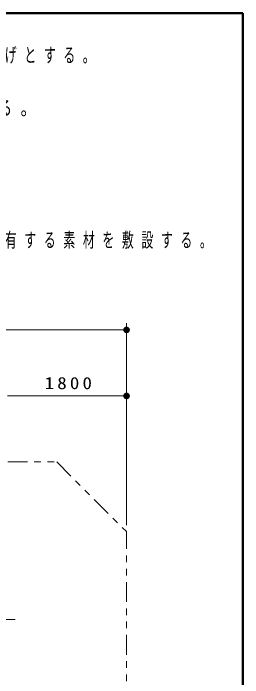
# Model space of a CAD drawing. Units: millimetres on the paper, scale 1:30. Extents: x -365 to 0, y -40 to 257.
# Drawn here: x -34.7 to 0, y 156.4 to 257 of the extents above; entities that cross this region are included whole.
import ezdxf

# ---------------------------------------------------------------- set-up
doc = ezdxf.new("R2010")
doc.units = ezdxf.units.MM
doc.linetypes.add('USER2', pattern=[6, 3, -1, 1, -1])
doc.linetypes.add('USER3', pattern=[8, 3, -1, 1, -1, 1, -1])
doc.layers.add('LY_1', color=7, linetype='Continuous', lineweight=13)
doc.styles.add('ＭＳ ゴシック', font='')
doc.styles.get('ＭＳ ゴシック').set_extended_font_data('MS Gothic')

# ---------------------------------------------------------------- blocks, each defined once
blk = doc.blocks.new('filled_dot')
at = {"color": 0, "linetype": 'Continuous', "lineweight": -2, "const_width": 1.25}
blk.add_lwpolyline([(-0.625, 0, 1), (0.625, 0, 1)], format="xyb", close=True, dxfattribs=at)

msp = doc.modelspace()

# ---------------------------------------------------------------- linework, layer by layer
at = {"layer": 'LY_1', "lineweight": 50}
for p, q in [((0, 257), (-365, 257)), ((0, 0), (0, 257))]:
    msp.add_line(p, q, dxfattribs=at)
at = {"layer": 'LY_1'}
for p, q in [((-17.565, 179.521), (-17.565, 210.065)), ((-78.078, 209.065), (-17.565, 209.065)), ((-35.565, 199.065), (-17.565, 199.065))]:
    msp.add_line(p, q, dxfattribs=at)
at = {"layer": 'LY_1', "linetype": 'USER3'}
for p, q in [((-67.534, 189.065), (-28.109, 189.065)), ((-28.109, 189.065), (-17.565, 178.521)), ((-17.565, 151.895), (-17.565, 178.521))]:
    msp.add_line(p, q, dxfattribs=at)
at = {"layer": 'LY_1', "linetype": 'USER2'}
msp.add_line((-61.413, 165.208), (-33.489, 165.208), dxfattribs=at)

# ---------------------------------------------------------------- block references
at = {"layer": 'LY_1', "xscale": 0.4, "yscale": 0.4, "rotation": 180}
for p in [(-17.565, 209.065), (-17.565, 199.065)]:
    msp.add_blockref('filled_dot', p, dxfattribs=at)

# ---------------------------------------------------------------- texts
at = {"layer": 'LY_1', "style": 'ＭＳ ゴシック'}
for s, insert, char_height, attachment_point in [('\\T1.64;\\W0.6;鋼材は、電気亜鉛メッキ処理の上、ポリエステル樹脂粉体塗装（イエロー）仕上げとする。', (-142.235, 251.779), 2.199, 1), ('\\T1.51;\\W0.8;本製品は、遊具の安全に関する規準JPFA-SP-S:2024適合製品とする。', (-142.235, 243.779), 2.199, 1), ('\\T1.64;\\W0.6;安全領域内には、障害物等がないものとし、落下高さに見合った衝撃吸収性能を有する素材を敷設する。', (-142.235, 223.779), 2.199, 1), ('\\T1.33;\\W1.15;1800', (-26.144, 200.065), 1.833, 8)]:
    msp.add_mtext(s, dxfattribs=dict(at, insert=insert, char_height=char_height, attachment_point=attachment_point))

doc.saveas('drawing.dxf')
